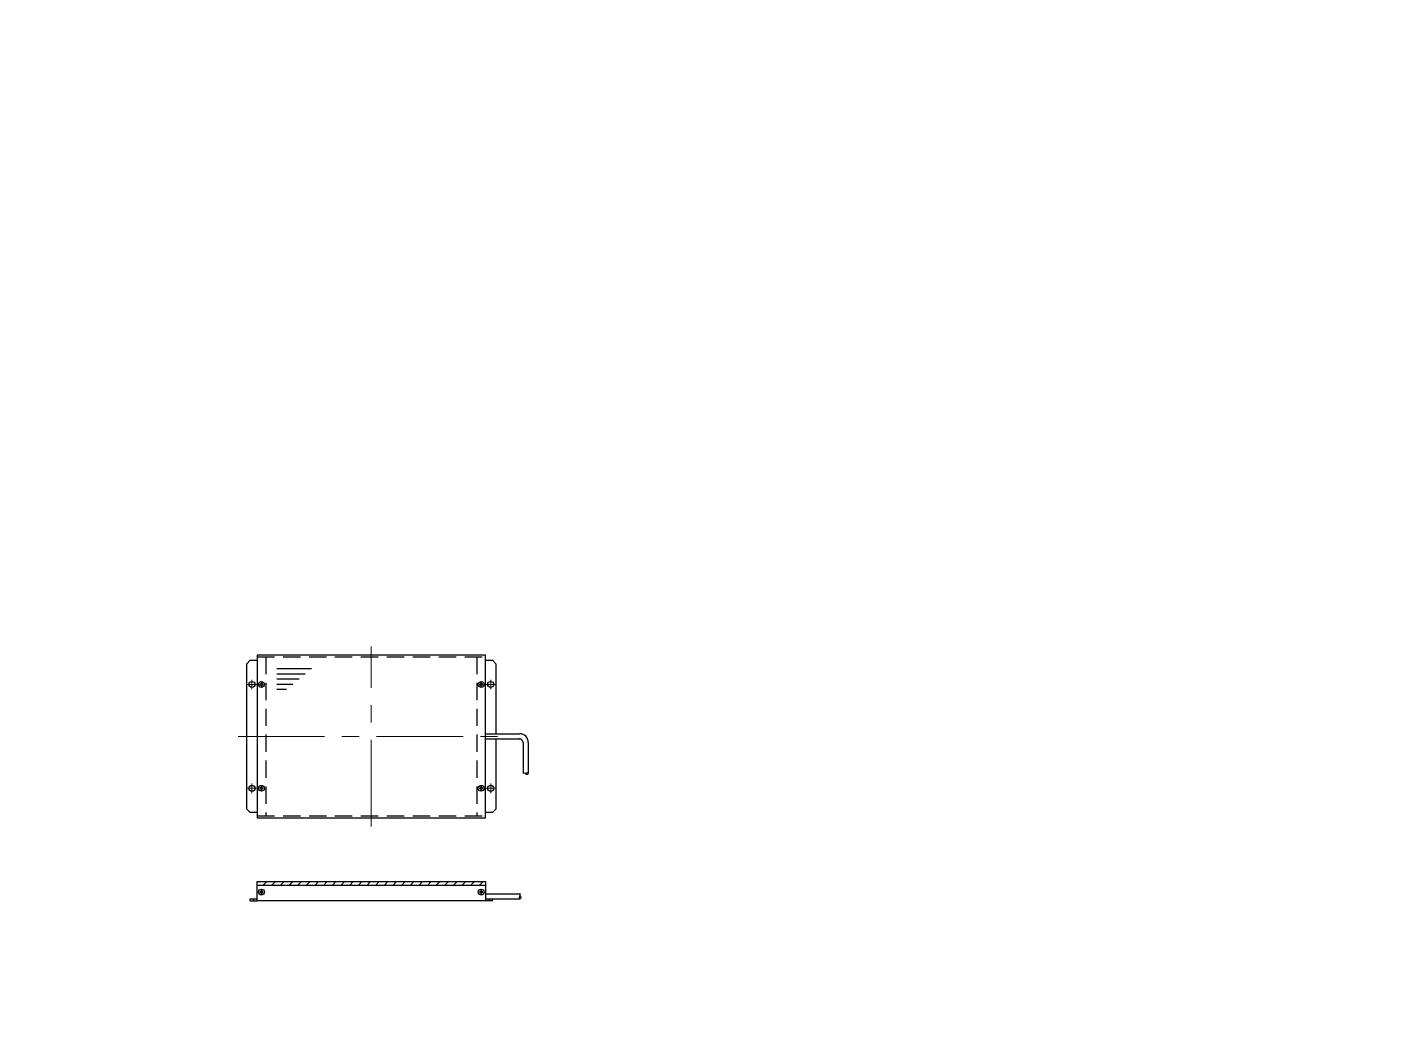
# Paper-space layout 'A3_1_2' of a CAD drawing. Header units: millimetres. Extents: x 0 to 392, y 0 to 286.
# The model-space entities are those that its viewports show. They can reach past a viewport. Long polylines and large blocks are cut down to what shows.
import ezdxf

# ---------------------------------------------------------------- set-up
doc = ezdxf.new("R2010")
doc.units = ezdxf.units.MM
doc.linetypes.add('CENTER', pattern=[2, 1.25, -0.25, 0.25, -0.25])
doc.linetypes.add('HIDDEN', pattern=[0.375, 0.25, -0.125])
doc.layers.get('0').update_dxf_attribs({"lineweight": 30})
doc.layers.add('2KD_寸法１', color=7, linetype='Continuous', lineweight=15)
doc.layers.add('PINOFF', color=6, linetype='Continuous', lineweight=9)
doc.layers.get('PINOFF').freeze()

# ---------------------------------------------------------------- blocks, each defined once
blk = doc.blocks.new('A$C50C030A1')
for p, q in [((-0.3, 0.2), (-0.6, 0.2)), ((-0.3, 0.2), (-0.2, 0.3)), ((-0.2, 0.3), (-0.2, 0.6)), ((0.2, 0.3), (0.2, 0.6)), ((0.2, 0.3), (0.3, 0.2)), ((0.3, 0.2), (0.6, 0.2)), ((-0.3, -0.2), (-0.6, -0.2)), ((-0.2, -0.3), (-0.3, -0.2)), ((-0.2, -0.3), (-0.2, -0.6)), ((0.3, -0.2), (0.2, -0.3)), ((0.2, -0.3), (0.2, -0.6)), ((0.3, -0.2), (0.6, -0.2))]:
    blk.add_line(p, q)
blk.add_circle((0, 0), 1.7)
for centre, major_axis in [((-0.6, 0), (-0.4, 0)), ((0, 0.6), (0, 0.4)), ((0.6, 0), (0.4, 0)), ((0, -0.6), (0, -0.4))]:
    blk.add_ellipse(centre, major_axis=major_axis, ratio=0.5, start_param=-1.570795, end_param=1.570795)
blk = doc.blocks.new('A$C0EFB7C38')
for p, q in [((-70, 91), (-72, 89)), ((-72, 5), (-72, 89)), ((-70, 91), (-66, 91)), ((-66, 94), (-66, 0)), ((66, 94), (-66, 94)), ((66, 0), (66, 94)), ((66, 91), (70, 91)), ((70, 91), (72, 89)), ((72, 89), (72, 48.5)), ((-54.52, 86.19), (-34.52, 86.19)), ((-54.52, 83.19), (-38.15, 83.19)), ((-54.52, 80.19), (-41.79, 80.19)), ((-54.52, 77.19), (-45.43, 77.19)), ((-54.52, 74.19), (-49.07, 74.19)), ((66, 48.5), (85.69, 48.5)), ((66, 45.5), (85.92, 45.5)), ((72, 45.5), (72, 5)), ((87.72, 43.51), (87.72, 25.48)), ((90.72, 43.49), (90.72, 25.48)), ((-70, 3), (-72, 5)), ((-66, 3), (-70, 3)), ((-66, 0), (66, 0)), ((70, 3), (66, 3)), ((70, 3), (72, 5))]:
    blk.add_line(p, q)
at = {"linetype": 'HIDDEN', "ltscale": 10}
for p, q in [((-66, 93), (66, 93)), ((-61, 93), (-61, 1)), ((61, 93), (61, 1)), ((-66, 1), (66, 1))]:
    blk.add_line(p, q, dxfattribs=at)
for centre in [(-69, 77), (69, 77), (-69, 17), (69, 17)]:
    blk.add_circle(centre, 1.75)
for centre, radius, start, end in [((85.67, 43.45), 5.05, 0.50815, 89.76221), ((85.72, 43.51), 2, 0, 95.64566), ((88.4, 24.84), 0.936, 46.68202, 136.38325)]:
    blk.add_arc(centre, radius, start, end)
at = {"extrusion": (0, 0, -1)}
blk.add_ellipse((89.88, 25.48), major_axis=(-0.842, 0), ratio=0.448876, start_param=4.712389, end_param=10.995574, dxfattribs=at)
for p in [(-63.5, 77), (63.5, 77), (-63.5, 17), (63.5, 17)]:
    blk.add_blockref('A$C50C030A1', p)
blk = doc.blocks.new('A$C3CF05D5B')
for p, q in [((4, 11), (136, 11)), ((4, 9), (4, 11)), ((4, 0), (4, 9)), ((4, 9), (136, 9)), ((7.56, 9), (9.56, 11)), ((12.56, 9), (14.56, 11)), ((17.56, 9), (19.56, 11)), ((22.56, 9), (24.56, 11)), ((27.56, 9), (29.56, 11)), ((32.56, 9), (34.56, 11)), ((37.56, 9), (39.56, 11)), ((42.56, 9), (44.56, 11)), ((47.56, 9), (49.56, 11)), ((52.56, 9), (54.56, 11)), ((57.56, 9), (59.56, 11)), ((62.56, 9), (64.56, 11)), ((67.56, 9), (69.56, 11)), ((72.56, 9), (74.56, 11)), ((77.56, 9), (79.56, 11)), ((82.56, 9), (84.56, 11)), ((87.56, 9), (89.56, 11)), ((92.56, 9), (94.56, 11)), ((97.56, 9), (99.56, 11)), ((102.56, 9), (104.56, 11)), ((107.56, 9), (109.56, 11)), ((112.56, 9), (114.56, 11)), ((117.56, 9), (119.56, 11)), ((122.56, 9), (124.56, 11)), ((127.56, 9), (129.56, 11)), ((132.56, 9), (134.56, 11)), ((136, 11), (136, 9)), ((136, 9), (136, 0)), ((0, 0), (0, 1)), ((0, 1), (4, 1)), ((2, 1), (2, 0)), ((6.2, 5.2), (5.9, 5.2)), ((6.2, 4.8), (5.9, 4.8)), ((6.2, 5.2), (6.3, 5.3)), ((6.3, 4.7), (6.2, 4.8)), ((6.3, 5.3), (6.3, 5.6)), ((6.3, 4.7), (6.3, 4.4)), ((6.7, 5.3), (6.7, 5.6)), ((6.7, 5.3), (6.8, 5.2)), ((6.8, 4.8), (6.7, 4.7)), ((6.7, 4.7), (6.7, 4.4)), ((6.8, 5.2), (7.1, 5.2)), ((6.8, 4.8), (7.1, 4.8)), ((133.2, 5.2), (132.9, 5.2)), ((133.2, 4.8), (132.9, 4.8)), ((133.2, 5.2), (133.3, 5.3)), ((133.3, 4.7), (133.2, 4.8)), ((133.3, 5.3), (133.3, 5.6)), ((133.3, 4.7), (133.3, 4.4)), ((133.7, 5.3), (133.7, 5.6)), ((133.7, 5.3), (133.8, 5.2)), ((133.8, 4.8), (133.7, 4.7)), ((133.7, 4.7), (133.7, 4.4)), ((133.8, 5.2), (134.1, 5.2)), ((133.8, 4.8), (134.1, 4.8)), ((136, 4), (156, 4)), ((136, 1), (156, 1)), ((138, 1), (138, 0)), ((140, 0), (140, 1)), ((0, 0), (4, 0)), ((136, 0), (4, 0)), ((140, 0), (136, 0))]:
    blk.add_line(p, q)
for centre in [(6.5, 5), (133.5, 5)]:
    blk.add_circle(centre, 1.7)
blk.add_arc((156.65, 3.42), 0.936, 133.61675, 223.31798)
for centre, major_axis, ratio, start_param, end_param in [((5.9, 5), (-0.4, 0), 0.5, -1.570795, 1.570795), ((6.5, 5.6), (0, 0.4), 0.5, -1.570795, 1.570795), ((6.5, 4.4), (0, -0.4), 0.5, -1.570795, 1.570795), ((7.1, 5), (0.4, 0), 0.5, -1.570795, 1.570795), ((132.9, 5), (-0.4, 0), 0.5, -1.570795, 1.570795), ((133.5, 5.6), (0, 0.4), 0.5, -1.570795, 1.570795), ((133.5, 4.4), (0, -0.4), 0.5, -1.570795, 1.570795), ((134.1, 5), (0.4, 0), 0.5, -1.570795, 1.570795), ((156, 1.94), (0, -0.842), 0.448876, -3.141592653589792, 3.141592653589792)]:
    blk.add_ellipse(centre, major_axis=major_axis, ratio=ratio, start_param=start_param, end_param=end_param)

msp = doc.modelspace()

# ---------------------------------------------------------------- linework, layer by layer
at = {"layer": '2KD_寸法１', "linetype": 'CENTER', "ltscale": 10}
for p, q in [((197.897, 109.107), (197.897, 213.107)), ((120.897, 161.107), (275.897, 161.107))]:
    msp.add_line(p, q, dxfattribs=at)
at = {"layer": '2KD_寸法１'}
for p, q in [((131.647, 191.107), (126.147, 191.107)), ((128.897, 188.357), (128.897, 193.857)), ((264.147, 191.107), (269.647, 191.107)), ((266.897, 193.857), (266.897, 188.357)), ((128.897, 128.357), (128.897, 133.857)), ((266.897, 133.857), (266.897, 128.357)), ((131.647, 131.107), (126.147, 131.107)), ((264.147, 131.107), (269.647, 131.107))]:
    msp.add_line(p, q, dxfattribs=at)

# ---------------------------------------------------------------- block references
for name, p in [('A$C0EFB7C38', (197.897, 114.107)), ('A$C3CF05D5B', (127.897, 66.14))]:
    msp.add_blockref(name, p)

psp = doc.layouts.new('A3_1_2')

# ---------------------------------------------------------------- viewports
at = {"layer": 'PINOFF', "color": 7, "lineweight": 0}
psp.add_viewport(center=(195.5, 142.5), size=(392, 286), view_center_point=(391, 285), view_height=572.00001, dxfattribs=at)

doc.saveas('drawing.dxf')
